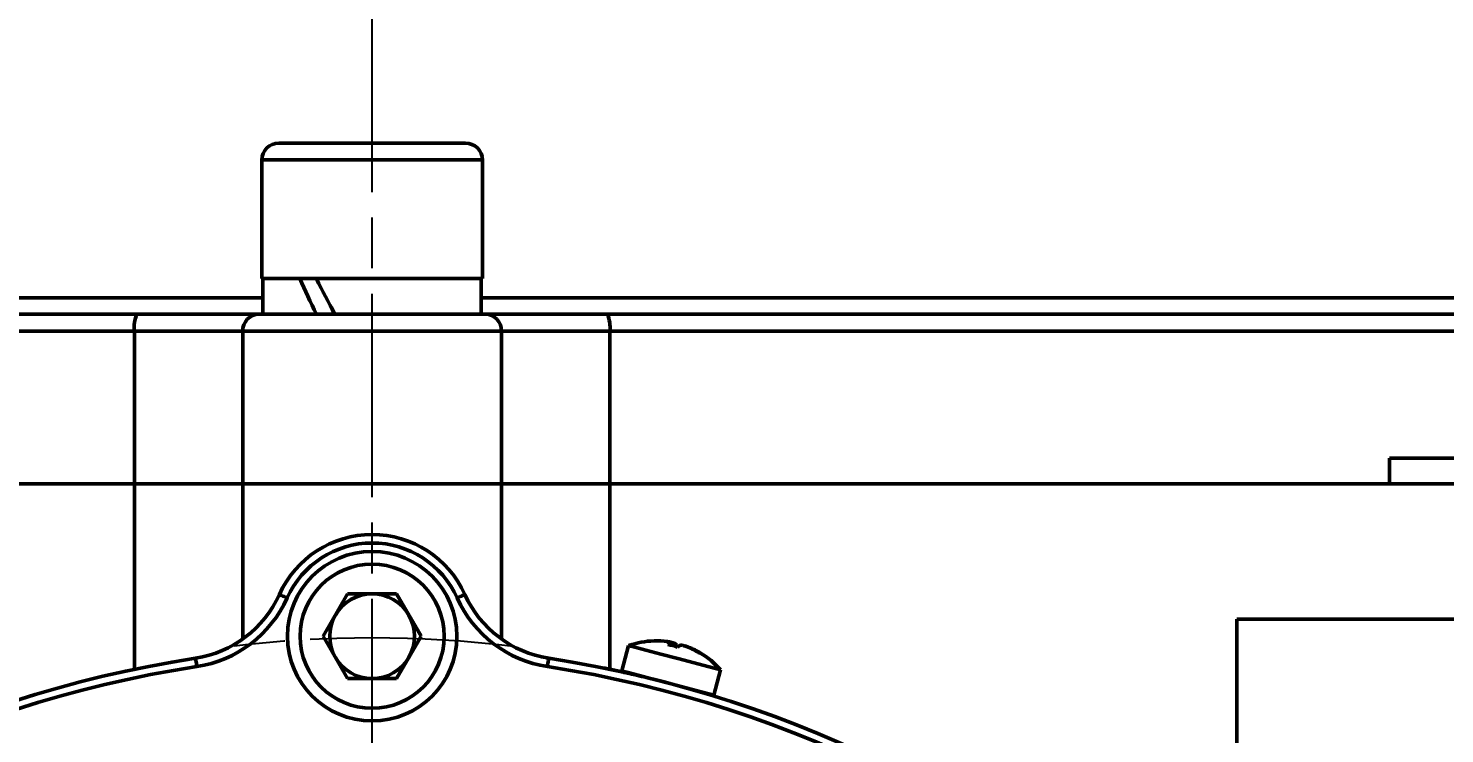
# Model space of a CAD drawing. Header units: millimetres. Extents: x 5395 to 6471, y 1829 to 2617.
# Drawn here: x 6077.3 to 6160.9, y 2435.5 to 2477.2 of the extents above; entities that cross this region are included whole.
import ezdxf

# ---------------------------------------------------------------- set-up
doc = ezdxf.new("R2010")
doc.units = ezdxf.units.MM
doc.linetypes.add('AM_ISO08W050', pattern=[18, 12, -1.5, 3, -1.5])
for name, color, linetype, lineweight in [('AM_5', 3, 'Continuous', 25), ('AM_7', 4, 'AM_ISO08W050', 25), ('AM_BOR', 7, 'Continuous', 50)]:
    doc.layers.add(name, color=color, linetype=linetype, lineweight=lineweight)
doc.styles.add('工程字', font='gbenor.shx', dxfattribs={"width": 0.707, "bigfont": 'hztxt.shx'})
doc.dimstyles.new('AM_GB$0', dxfattribs={"dimtxt": 3.5, "dimasz": 2.5, "dimexe": 1, "dimexo": 1, "dimgap": 0.5, "dimtad": 1, "dimdsep": 46, "dimtxsty": '工程字', "dimcen": 0, "dimclrd": 256, "dimclre": 256, "dimclrt": 2, "dimadec": 0, "dimazin": 2, "dimtp": 0.1, "dimtm": 0.1, "dimtfac": 0.71, "dimtmove": 0, "dimatfit": 3, "dimfxl": 0, "dimlwd": -1, "dimlwe": -1, "dimarcsym": 0})

# ---------------------------------------------------------------- blocks, each defined once
blk = doc.blocks.new('*D5')
at = {"layer": 'AM_5', "transparency": 16777216}
for p, q in [((6102.909, 2553.298), (6245.879, 2553.298)), ((6244.879, 2256.798), (6244.879, 2550.798)), ((6170.116, 2254.298), (6245.879, 2254.298))]:
    blk.add_line(p, q, dxfattribs=at)
for points in [[(6244.463, 2550.798), (6245.296, 2550.798), (6244.879, 2553.298)], [(6244.463, 2256.798), (6245.296, 2256.798), (6244.879, 2254.298)]]:
    blk.add_solid(points, dxfattribs=at)
at = {"layer": 'Defpoints', "color": 0}
for p in [(6101.909, 2553.298), (6244.879, 2553.298), (6169.116, 2254.298)]:
    blk.add_point(p, dxfattribs=at)
at = {"layer": 'AM_5', "color": 2, "transparency": 16777216, "insert": (6241.879, 2403.798), "char_height": 5, "attachment_point": 5, "rotation": 90, "style": '工程字'}
blk.add_mtext('299', dxfattribs=at)
blk = doc.blocks.new('*D6')
at = {"layer": 'AM_5', "transparency": 16777216}
for p, q in [((5997.616, 2460.298), (5997.616, 2590.009)), ((6211.616, 2392.798), (6211.616, 2590.009)), ((6209.116, 2589.009), (6000.116, 2589.009))]:
    blk.add_line(p, q, dxfattribs=at)
for points in [[(6000.116, 2589.425), (6000.116, 2588.592), (5997.616, 2589.009)], [(6209.116, 2589.425), (6209.116, 2588.592), (6211.616, 2589.009)]]:
    blk.add_solid(points, dxfattribs=at)
at = {"layer": 'Defpoints', "color": 0}
for p in [(5997.616, 2589.009), (5997.616, 2459.298), (6211.616, 2391.798)]:
    blk.add_point(p, dxfattribs=at)
at = {"layer": 'AM_5', "color": 2, "transparency": 16777216, "insert": (6104.616, 2592.009), "char_height": 5, "attachment_point": 5, "style": '工程字'}
blk.add_mtext('214', dxfattribs=at)

msp = doc.modelspace()

# ---------------------------------------------------------------- linework, layer by layer
at = {"layer": 'AM_7'}
msp.add_line((6097.61625, 2251.50382), (6097.61625, 2555.94539), dxfattribs=at)
msp.add_arc((6097.61625, 2372.19983), 69.00007, 83.0628743, 96.9371257, dxfattribs=at)
at = {"layer": 'AM_BOR'}
for p, q in [((6092.11625, 2470.39782), (6103.11625, 2470.39782)), ((6091.11625, 2469.39783), (6091.11625, 2462.39782)), ((6104.11625, 2469.39783), (6091.11625, 2469.39783)), ((6104.11625, 2462.39782), (6104.11625, 2469.39783)), ((6104.11625, 2462.39782), (6091.11625, 2462.39782)), ((6091.17625, 2462.39782), (6091.17625, 2460.29782)), ((6104.05625, 2460.29782), (6104.05625, 2462.39782)), ((6014.32121, 2461.27165), (6091.17625, 2461.27165)), ((6104.05625, 2461.27165), (6180.91129, 2461.27165)), ((6009.70209, 2460.29782), (6083.75617, 2460.29782)), ((6083.75617, 2460.29782), (6090.93927, 2460.29782)), ((6090.93927, 2460.29782), (6104.29322, 2460.29782)), ((6104.29322, 2460.29782), (6111.47633, 2460.29782)), ((6111.47633, 2460.29782), (6185.5304, 2460.29782)), ((6083.60044, 2459.29782), (6008.7143, 2459.29782)), ((6089.98542, 2459.29782), (6083.60044, 2459.29782)), ((6083.60044, 2459.29782), (6083.60044, 2450.29782)), ((6089.98542, 2459.29782), (6089.98542, 2450.29782)), ((6105.24708, 2459.29782), (6089.98542, 2459.29782)), ((6105.24708, 2459.29782), (6105.24708, 2450.29782)), ((6111.63206, 2459.29782), (6105.24708, 2459.29782)), ((6111.63206, 2459.29782), (6111.63206, 2450.29782)), ((6186.5182, 2459.29782), (6111.63206, 2459.29782)), ((6157.62204, 2451.79783), (6157.62204, 2450.29782)), ((6164.69311, 2451.79783), (6157.62204, 2451.79783)), ((6008.7143, 2450.29782), (6083.60044, 2450.29782)), ((6037.61046, 2450.29782), (6083.60044, 2450.29782)), ((6089.98542, 2450.29782), (6083.60044, 2450.29782)), ((6083.60044, 2439.34861), (6083.60044, 2450.29782)), ((6105.24708, 2450.29782), (6089.98542, 2450.29782)), ((6089.98542, 2450.29782), (6089.98542, 2441.13045)), ((6105.24708, 2450.29782), (6111.63206, 2450.29782)), ((6105.24708, 2441.13045), (6105.24708, 2450.29782)), ((6111.63206, 2450.29782), (6157.62204, 2450.29782)), ((6111.63206, 2450.29782), (6186.5182, 2450.29782)), ((6111.63206, 2450.29782), (6111.63206, 2439.34861)), ((6094.7295, 2441.29782), (6096.17287, 2443.79783)), ((6096.17287, 2443.79783), (6099.05962, 2443.79783)), ((6099.05962, 2443.79783), (6100.503, 2441.29782)), ((6148.61625, 2442.29782), (6148.61625, 2418.02801)), ((6148.61625, 2442.29782), (6186.5182, 2442.29782)), ((6096.17287, 2438.79782), (6094.7295, 2441.29782)), ((6100.503, 2441.29782), (6099.05962, 2438.79782)), ((6112.74147, 2440.74498), (6112.34875, 2439.25336)), ((6115.21331, 2440.77647), (6115.25215, 2440.92399)), ((6115.21963, 2440.77496), (6115.26, 2440.92831)), ((6115.4922, 2440.86079), (6115.45344, 2440.71357)), ((6116.28371, 2440.6524), (6116.27937, 2440.63595)), ((6113.60591, 2438.92238), (6113.60173, 2438.90649)), ((6117.76421, 2437.82759), (6118.15692, 2439.31921)), ((6099.05962, 2438.79782), (6096.17287, 2438.79782)), ((6116.50287, 2438.14269), (6116.50705, 2438.15857))]:
    msp.add_line(p, q, dxfattribs=at)
at = {"layer": 'AM_BOR', "flags": 128}
for points in [[(6092.14452, 2443.75956), (6092.15328, 2443.75561), (6092.17923, 2443.74395), (6092.22136, 2443.72499), (6092.27807, 2443.69948), (6092.34717, 2443.66838), (6092.426, 2443.63292), (6092.51154, 2443.59444), (6092.60049, 2443.55442)], [(6103.08798, 2443.75956), (6103.07922, 2443.75561), (6103.05327, 2443.74395), (6103.01113, 2443.72499), (6102.95443, 2443.69948), (6102.88533, 2443.66838), (6102.8065, 2443.63292), (6102.72096, 2443.59444), (6102.632, 2443.55442)], [(6118.15692, 2439.31921), (6118.15617, 2439.31942), (6117.95033, 2439.37361), (6117.4067, 2439.51674), (6116.59869, 2439.72947), (6115.63544, 2439.98307), (6114.64703, 2440.24329), (6113.76697, 2440.47499), (6113.11409, 2440.64689), (6112.77659, 2440.73574), (6112.74147, 2440.74498)], [(6087.20476, 2440.00197), (6087.20622, 2439.99247), (6087.21054, 2439.96434), (6087.21757, 2439.91868), (6087.22702, 2439.85722), (6087.23853, 2439.78234), (6087.25167, 2439.69689), (6087.26593, 2439.60418), (6087.28076, 2439.50777)], [(6108.02774, 2440.00197), (6108.02628, 2439.99247), (6108.02195, 2439.96434), (6108.01493, 2439.91868), (6108.00548, 2439.85722), (6107.99396, 2439.78234), (6107.98082, 2439.69689), (6107.96657, 2439.60418), (6107.95174, 2439.50777)], [(6117.76421, 2437.82759), (6117.76346, 2437.82778), (6117.55762, 2437.88198), (6117.01398, 2438.0251), (6116.20598, 2438.23783), (6115.24272, 2438.49144), (6114.25432, 2438.75165), (6113.37425, 2438.98337), (6112.72138, 2439.15525), (6112.38387, 2439.24411), (6112.34875, 2439.25336)]]:
    msp.add_lwpolyline(points, dxfattribs=at)
at = {"layer": 'AM_BOR'}
for radius in [5, 4.25]:
    msp.add_circle((6097.61625, 2441.29782), radius, dxfattribs=at)
for centre, radius, start, end in [((6092.11625, 2469.39782), 1, 90, 180), ((6103.11625, 2469.39782), 1, 0, 90), ((6085.32258, 2459.54176), 1.73934, 154.2346617, 188.0621039), ((6090.9629, 2459.32036), 0.97775, 91.3849643, 181.321089), ((6104.26959, 2459.32036), 0.97775, 358.678911, 88.6150357), ((6109.90991, 2459.54176), 1.73934, 351.9378961, 25.7653383), ((6097.61625, 2441.29782), 6, 24.2230443, 155.7769557), ((6097.61625, 2441.29782), 5.5, 24.2230443, 155.7769557), ((6086.21681, 2446.42645), 6.5, 278.7424142, 335.7769557), ((6086.21681, 2446.42645), 7, 278.7424142, 335.7769557), ((6097.61625, 2441.29782), 2.5, 90, 150), ((6097.61625, 2441.29782), 2.5, 30, 90), ((6109.01569, 2446.42645), 7, 204.2230443, 261.2575858), ((6109.01569, 2446.42645), 6.5, 204.2230443, 261.2575858), ((6097.61625, 2441.29782), 2.5, 150, 210), ((6097.61625, 2441.29782), 2.5, 330, 30), ((6114.39452, 2436.02615), 5, 91.664315, 109.3057977), ((6114.38719, 2436.23514), 4.79088, 82.3093479, 91.6663976), ((6115.42361, 2440.39541), 0.55569, 107.9716882, 131.5246105), ((6113.9746, 2435.55417), 5.36718, 72.1150031, 78.3847313), ((6115.08262, 2440.48515), 0.55576, 18.9750984, 42.5250819), ((6115.99129, 2440.24595), 0.55569, 107.9720849, 131.5246808), ((6114.38377, 2436.23597), 4.79094, 58.8339233, 68.1908449), ((6114.50457, 2436.20593), 4.7892, 58.8322238, 68.1925444), ((6097.61625, 2372.29782), 68.5, 98.7424142, 171.2575858), ((6097.61625, 2441.29782), 2.5, 210, 270), ((6097.61625, 2441.29782), 2.5, 270, 330), ((6097.61625, 2372.29782), 68.5, 8.7424142, 81.2575858), ((6116.86334, 2440.09234), 0.2431, 60.4576283, 90.0375649), ((6114.39452, 2436.02615), 5, 41.1942023, 58.835685), ((6097.61625, 2372.29782), 68, 98.7424142, 171.2575858), ((6097.61625, 2372.29782), 68, 8.7424142, 81.2575858)]:
    msp.add_arc(centre, radius, start, end, dxfattribs=at)
for centre, major_axis, start_param, end_param in [((6097.61625, 2460.29782), (-5.90181, 11.06945), 1.25789713, 1.4472938), ((6097.61625, 2462.39782), (-5.90181, 11.06945), 1.4472938, 1.63669048), ((6097.61625, 2460.29782), (-3.9773, 7.45984), 1.37890595, 1.4472938)]:
    msp.add_ellipse(centre, major_axis=major_axis, ratio=0.2328267, start_param=start_param, end_param=end_param, dxfattribs=at)
for points, knots in [([(6115.25215, 2440.92399), (6115.2567, 2440.92657), (6115.26579, 2440.93173), (6115.2366, 2440.94423), (6115.17887, 2440.95851), (6115.10496, 2440.97203), (6115.05081, 2440.97973), (6115.02833, 2440.98292)], [0, 0, 0, 0, 0.21351312, 0.42708565, 0.6389634, 0.850109, 1, 1, 1, 1]), ([(6115.25212, 2440.9345), (6115.28285, 2440.92835), (6115.34567, 2440.9158), (6115.42288, 2440.89417), (6115.47333, 2440.87508), (6115.48667, 2440.86498), (6115.4922, 2440.86079)], [0, 0, 0, 0, 0.26158989, 0.53467893, 0.80682961, 1, 1, 1, 1]), ([(6116.16368, 2440.68401), (6116.13233, 2440.69604), (6116.06962, 2440.7201), (6115.97584, 2440.7496), (6115.89658, 2440.76953), (6115.84328, 2440.77766), (6115.82671, 2440.77545), (6115.81983, 2440.77453)], [0, 0, 0, 0, 0.21348955, 0.42705541, 0.63893913, 0.85009677, 1, 1, 1, 1]), ([(6116.05898, 2440.71795), (6116.05833, 2440.71949), (6116.05595, 2440.72511), (6116.08427, 2440.72091), (6116.14042, 2440.70539), (6116.21169, 2440.68065), (6116.26258, 2440.66069), (6116.28371, 2440.6524)], [0, 0, 0, 0, 0.092820171, 0.339155783, 0.583565363, 0.827109233, 1, 1, 1, 1]), ([(6114.08154, 2438.7895), (6113.68722, 2438.88492), (6112.96014, 2439.06084), (6112.02523, 2439.26656), (6111.40404, 2439.39623), (6111.31712, 2439.41376), (6111.27295, 2439.42267)], [0, 0, 0, 0, 0.27130329, 0.50025169, 0.74608259, 1, 1, 1, 1])]:
    msp.add_open_spline(points, degree=3, knots=knots, dxfattribs=at)

# ---------------------------------------------------------------- dimensions: what is measured, and where the dimension line sits
at = {"layer": 'AM_5'}
dim = msp.add_linear_dim(base=(5997.61625, 2589.00865), p1=(6211.61625, 2391.79782), p2=(5997.61625, 2459.29782), dimstyle='AM_GB$0', override={"dimtxt": 5}, dxfattribs=at)
dim.commit()
dim.dimension.update_dxf_attribs({"geometry": '*D6', "text_midpoint": (6104.61625, 2589.00865), "dimtype": 160})
dim = msp.add_linear_dim(base=(6244.87935, 2553.29782), p1=(6169.11625, 2254.29782), p2=(6101.90914, 2553.29782), angle=90, dimstyle='AM_GB$0', override={"dimtxt": 5}, dxfattribs=at)
dim.commit()
dim.dimension.update_dxf_attribs({"geometry": '*D5', "text_midpoint": (6241.87935, 2403.79782)})

doc.saveas('drawing.dxf')
